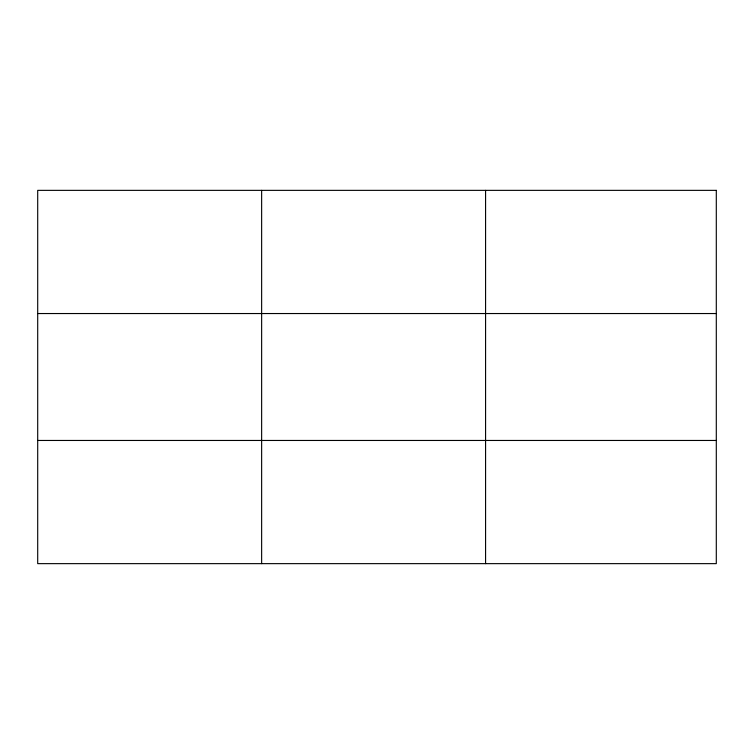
<?xml version="1.0" encoding="UTF-8"?>
<svg xmlns="http://www.w3.org/2000/svg" width="754" height="754" viewBox="0 0 754 754"><rect width="100%" height="100%" fill="white"/><g stroke="black" fill="none" stroke-linecap="round" stroke-linejoin="round"><path stroke-width="1.13" d="M261.638 190.357L261.638 563.643M485.576 190.357L485.576 563.643M37.7 313.541L716.3 313.541M37.7 440.459L716.3 440.459M716.3 190.357L716.3 563.643L37.7 563.643L37.7 190.357L716.3 190.357"/></g></svg>
